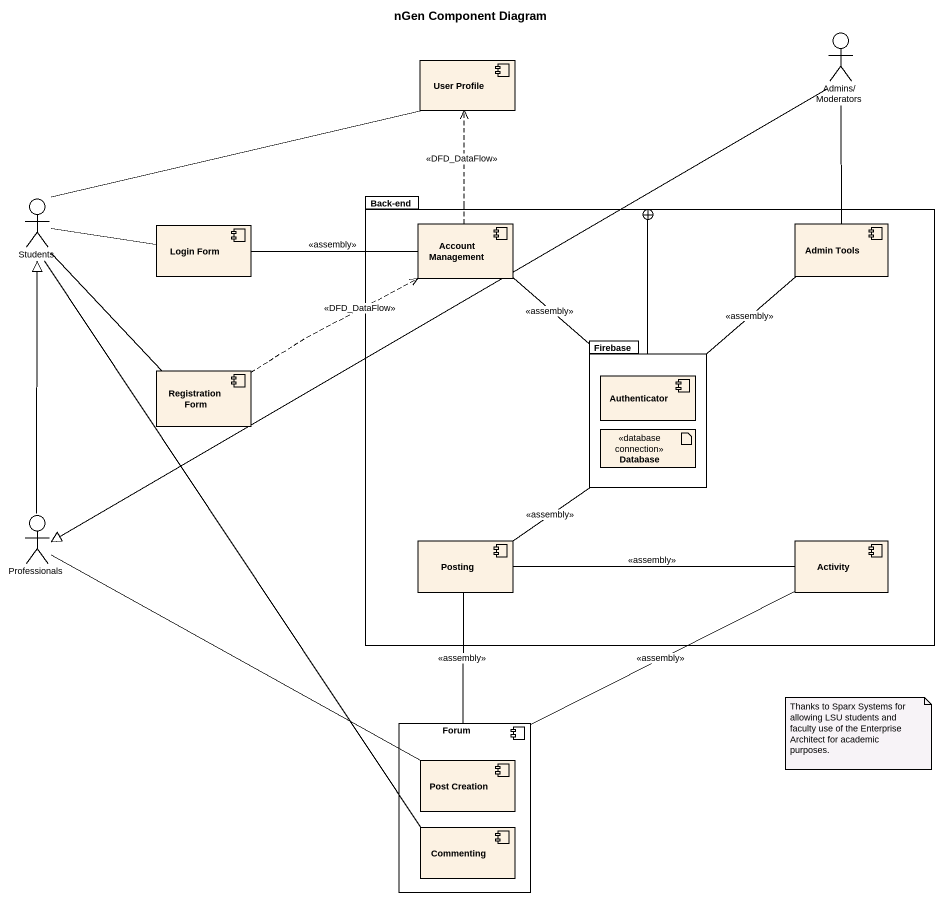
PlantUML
@startuml
title nGen Component Diagram
actor "Admins/Moderators" as Admins_Moderators
component "User Profile" as User_Profile
actor Students
component "Login Form" as Login_Form
package "Back-end" as Back_end {
  component "Account Management" as Account_Management
  component "Admin Tools" as Admin_Tools
  package Firebase {
    component Authenticator
    artifact "Database" as Database_ <<database connection>>
  }
  component Posting
  component Activity
}
component "Registration Form" as Registration_Form
actor Professionals
component Forum {
  component "Post Creation" as Post_Creation
  component Commenting
}
Admins_Moderators -- Admin_Tools
Admins_Moderators --|> Professionals
User_Profile -left- Students
Students -right- Login_Form
Students -- Registration_Form
Login_Form -right- Account_Management : <<assembly>>
Account_Management .up.> User_Profile : <<DFD_DataFlow>>
Account_Management -- Firebase : <<assembly>>
Admin_Tools -- Firebase : <<assembly>>
Firebase --+ Back_end
Registration_Form .right.> Account_Management : <<DFD_DataFlow>>
Professionals -up-|> Students
Professionals -right- Post_Creation
Posting -up- Firebase : <<assembly>>
Activity -left- Posting : <<assembly>>
Forum -up- Posting : <<assembly>>
Forum -up- Activity : <<assembly>>
Commenting -up- Students
note as N1
  Thanks to Sparx Systems for allowing LSU students and faculty use of the Enterprise Architect for academic purposes.
end note
@enduml
